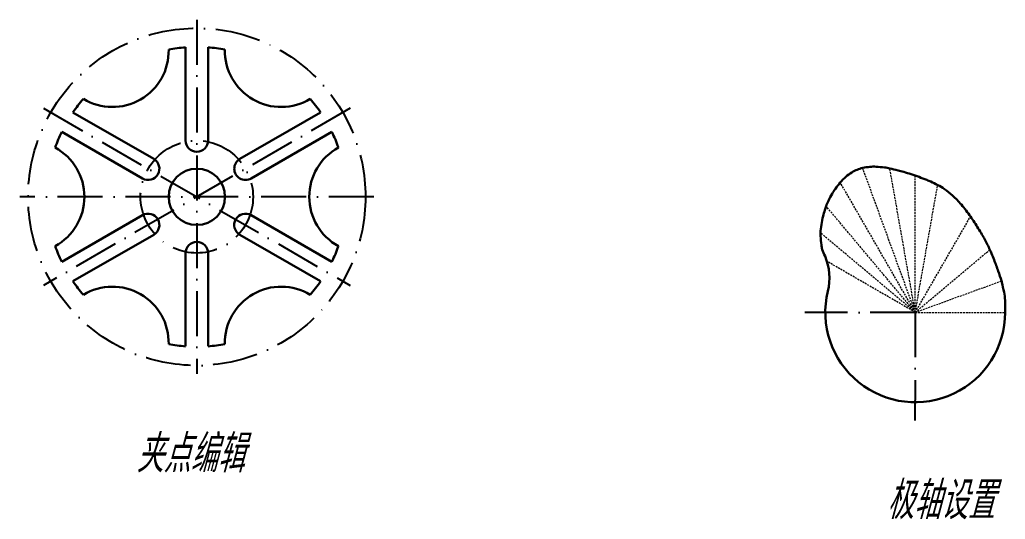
# Model space of a CAD drawing. Header units: millimetres. Extents: x 174 to 4122, y -1171 to 2347.
# Drawn here: x 605.9 to 868.9, y -613.9 to -480.6 of the extents above; entities that cross this region are included whole.
import ezdxf

# ---------------------------------------------------------------- set-up
doc = ezdxf.new("R2010")
doc.units = ezdxf.units.MM
doc.linetypes.add('ACAD_ISO10W100', pattern=[18, 12, -3, 0, -3])
doc.linetypes.add('DASHED', pattern=[0.75, 0.5, -0.25])
doc.layers.add('中心线', color=1, linetype='ACAD_ISO10W100')
doc.layers.add('尺寸', color=2, linetype='Continuous', lineweight=0, plot=False)
doc.layers.add('细实线', color=3, linetype='DASHED', lineweight=0, plot=False)
doc.layers.add('粗实线', color=7, linetype='Continuous', lineweight=30)
doc.styles.add('工程样式', font='gbeitc.shx', dxfattribs={"bigfont": 'gbcbig.shx'})

msp = doc.modelspace()

# ---------------------------------------------------------------- linework, layer by layer
at = {"layer": '中心线'}
for p, q in [((653.17, -480.56), (653.17, -575.07)), ((612.24, -504.19), (694.09, -551.45)), ((694.09, -504.19), (612.24, -551.45)), ((700.42, -527.82), (605.91, -527.82)), ((844.89, -558.64), (815.41, -558.64)), ((844.89, -558.64), (844.81, -587.5))]:
    msp.add_line(p, q, dxfattribs=at)
for radius in [45, 15]:
    msp.add_circle((653.17, -527.82), radius, dxfattribs=at)
at = {"layer": '粗实线'}
for p, q in [((650.17, -512.82), (650.17, -487.93)), ((656.17, -512.82), (656.17, -487.93)), ((641.68, -517.72), (620.13, -505.28)), ((664.66, -517.72), (686.21, -505.28)), ((638.68, -522.92), (617.13, -510.47)), ((667.66, -522.92), (689.21, -510.47)), ((638.68, -532.72), (617.13, -545.16)), ((667.66, -532.72), (689.21, -545.16)), ((641.68, -537.92), (620.13, -550.36)), ((664.66, -537.92), (686.21, -550.36)), ((650.17, -542.82), (650.17, -567.7)), ((656.17, -542.82), (656.17, -567.7))]:
    msp.add_line(p, q, dxfattribs=at)
msp.add_lwpolyline([(868.89, -558.64, 0.025497), (868.87, -555.44, 0.037567), (868.58, -553.28, 0.002581), (868.01, -550.64, 0.018003), (867.91, -550.26, 0.012072), (867.06, -547.66, 0.01027), (865.93, -544.64, 0.003625), (865.23, -542.92, 0.006207), (864.8, -541.93, 0.015354), (864.16, -540.59, 0.007402), (862.7, -537.88, 0.014687), (861.71, -536.23, 0.007509), (859.64, -533.1, 0.02693), (857.19, -529.89, 0.032703), (854.87, -527.5, 0.028935), (852.68, -525.75, 0.038595), (850.88, -524.67, 0.007347), (849.01, -523.77, 0.01315), (847.95, -523.31, 0.004526), (845.9, -522.51, 0.009185), (844.89, -522.14, 0.006341), (843.78, -521.78, 0.003585), (841.82, -521.19, 0.008837), (840.29, -520.77, 0.006236), (838.11, -520.24, 0.026022), (836.69, -519.98, 0.016757), (834.45, -519.78, 0.037155), (832.77, -519.81, 0.032086), (830.86, -520.12, 0.042082), (829.39, -520.58, 0.04086), (827.98, -521.3, 0.041428), (826.38, -522.48, 0.038702), (824.89, -524, 0.017983), (823.59, -525.67, 0.024262), (822.73, -526.98, 0.018069), (821.7, -528.91, 0.026173), (821.1, -530.3, 0.015604), (820.75, -531.37, 0.010575), (820.31, -532.97, 0.022885), (819.84, -535.24, 0.023986), (819.61, -537.43, 0.032027), (819.61, -538.29, 0.011518), (819.83, -540.67, 0.051109), (820.09, -541.84, 0.030957), (820.82, -543.68)], format="xyb", dxfattribs=at)
msp.add_circle((653.17, -527.82), 7.5, dxfattribs=at)
for centre, radius, start, end in [((630.67, -488.85), 15, 238.7822, 1.2178), ((653.17, -527.82), 40, 94.3012, 100.8119), ((653.17, -527.82), 40, 79.1881, 85.6988), ((675.67, -488.85), 15, 178.7822, 301.2178), ((653.17, -527.82), 40, 139.1881, 145.6988), ((653.17, -527.82), 40, 34.3012, 40.8119), ((653.17, -527.82), 40, 154.3012, 160.8119), ((653.17, -512.82), 3, 180, 0), ((653.17, -527.82), 40, 19.1881, 25.6988), ((608.17, -527.82), 15, 298.7822, 61.2178), ((698.17, -527.82), 15, 118.7822, 241.2178), ((640.18, -520.32), 3, 240, 60), ((666.16, -520.32), 3, 120, 300), ((640.18, -535.32), 3, 300, 120), ((666.16, -535.32), 3, 60, 240), ((653.17, -527.82), 40, 199.1881, 205.6988), ((653.17, -542.82), 3, 0, 180), ((653.17, -527.82), 40, 334.3012, 340.8119), ((806.98, -549.46), 15, 346.3852, 22.6903), ((653.17, -527.82), 40, 214.3012, 220.8119), ((630.67, -566.79), 15, 358.7822, 121.2178), ((675.67, -566.79), 15, 58.7822, 181.2178), ((653.17, -527.82), 40, 319.1881, 325.6988), ((844.89, -558.64), 24, 166.3852, 0), ((653.17, -527.82), 40, 259.1881, 265.6988), ((653.17, -527.82), 40, 274.3012, 280.8119)]:
    msp.add_arc(centre, radius, start, end, dxfattribs=at)
at = {"layer": '细实线'}
for q in [(830.86, -520.12), (838.11, -520.24), (844.89, -522.14), (824.89, -524), (850.88, -524.67), (821.1, -530.3), (859.64, -533.1), (819.61, -537.43), (864.8, -541.93), (821.5, -545.14), (867.91, -550.26), (868.89, -558.64)]:
    msp.add_line((844.89, -558.64), q, dxfattribs=at)

# ---------------------------------------------------------------- texts
at = {"layer": '尺寸', "style": '工程样式'}
for s, p in [('夹点编辑', (636.97, -601.36)), ('极轴设置', (837.17, -613.82))]:
    msp.add_text(s, height=10, dxfattribs=at).set_placement(p)

doc.saveas('drawing.dxf')
